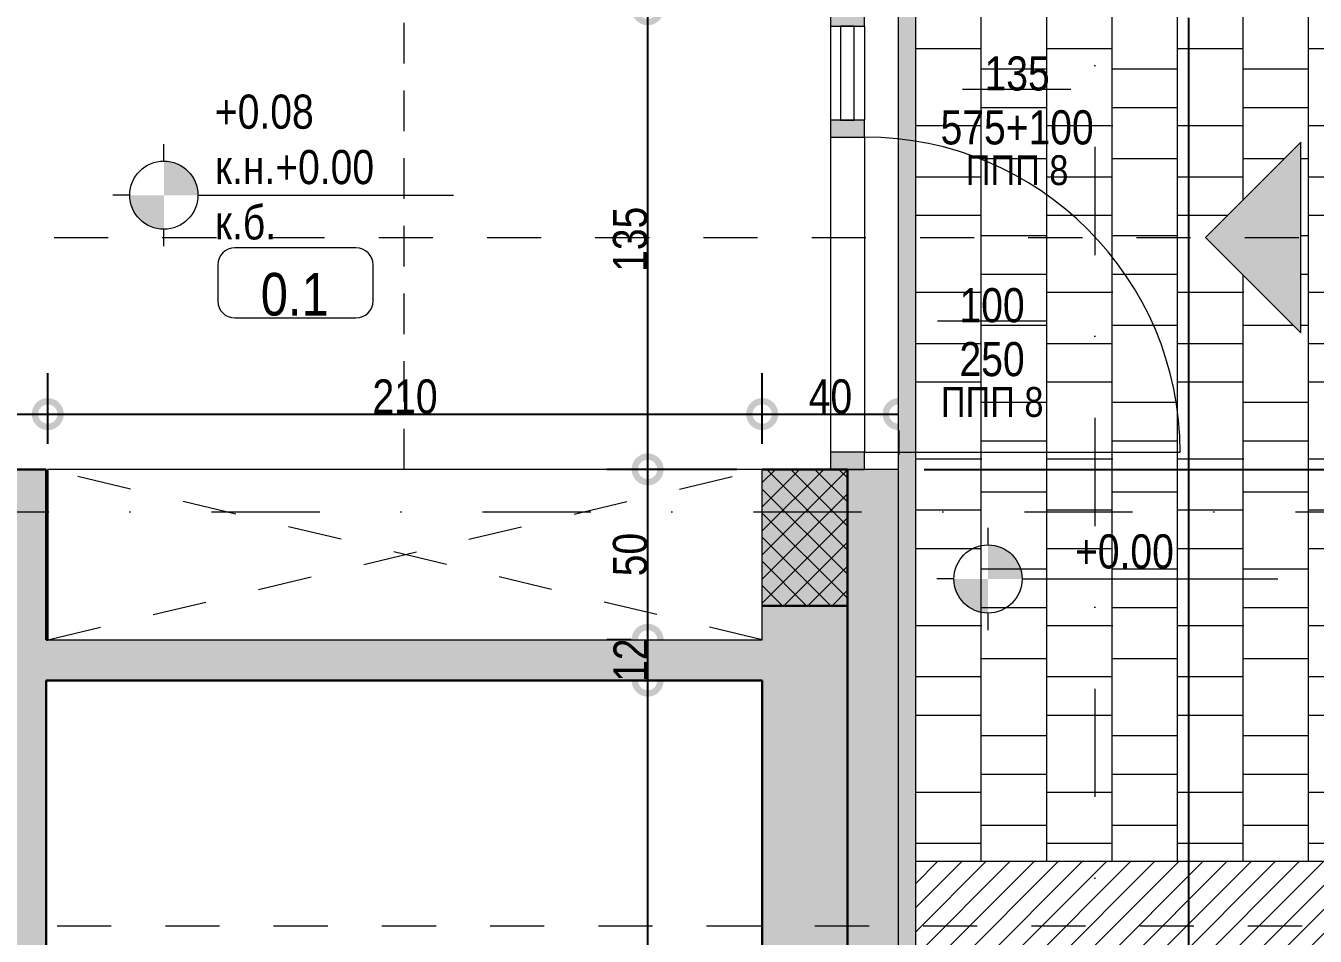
# Model space of a CAD drawing. Header units: centimetres. Extents: x 0 to 25250, y 0 to 2250.
# Drawn here: x 1653 to 2031.2, y 631.9 to 899.1 of the extents above; entities that cross this region are included whole.
import ezdxf

# ---------------------------------------------------------------- set-up
doc = ezdxf.new("R2010")
doc.units = ezdxf.units.CM
for name, pattern in [('17-View-1$0$Dash', [31.75, 15.875, -15.875]), ('17-View-1$0$Dash dot', [79.375, 31.75, -23.8125, 0, -23.8125]), ('17-View-1$0$Overhead', [19.84375, 11.90625, -7.9375])]:
    doc.linetypes.add(name, pattern=pattern)
for name, color, linetype, lineweight in [('A-ANNO-DIMS', 7, 'Continuous', 9), ('A-ANNO-NOTE', 7, 'Continuous', 9), ('A-AREA-IDEN', 7, 'Continuous', 9), ('A-DETL-GENF', 7, 'Continuous', 9), ('A-DOOR', 7, 'Continuous', 9), ('A-FLOR', 7, 'Continuous', 9), ('A-FLOR-OVHD', 7, '17-View-1$0$Overhead', 9), ('A-FLOR-PATT', 7, 'Continuous', 9), ('A-GLAZ-CURT', 7, 'Continuous', 9), ('A-GLAZ-CWMG', 7, 'Continuous', 9), ('A-WALL', 7, 'Continuous', 9), ('A-WALL-PATT', 7, 'Continuous', 9), ('G-ANNO-DIMS', 7, 'Continuous', 9), ('G-ANNO-SYMB', 7, 'Continuous', 9), ('I-FURN', 7, 'Continuous', 9), ('I-FURN-HDLN', 7, '17-View-1$0$Dash', 9), ('S-COLS', 7, 'Continuous', 9), ('S-GRID', 7, 'Continuous', 9)]:
    doc.layers.add(name, color=color, linetype=linetype, lineweight=lineweight)
doc.styles.add('17-View-1$0$Arial Narrow', font='ARIALN.TTF', dxfattribs={"height": 12.5})
doc.styles.add('17-View-1$0$Arial Narrow_1', font='ARIALN.TTF', dxfattribs={"height": 10})
doc.styles.add('17-View-1$0$Arial Narrow_2', font='ARIALN.TTF', dxfattribs={"height": 8.75})
doc.styles.add('17-View-1$0$Arial Narrow_3', font='ARIALN.TTF', dxfattribs={"height": 10})
doc.dimstyles.new('17-View-1$0$TEC_DIM', dxfattribs={"dimscale": 30.48, "dimtxt": 10.23431, "dimasz": 0.492126, "dimexe": 0.393701, "dimexo": 0.246063, "dimgap": 0, "dimtad": 1, "dimdec": 0, "dimzin": 0, "dimdsep": 46, "dimtxsty": '17-View-1$0$Arial Narrow_3', "dimblk1": '17-View-1$0$_DotSmall', "dimblk2": '17-View-1$0$_DotSmall', "dimsah": 1, "dimcen": 0.09, "dimazin": 0, "dimtfac": 1, "dimtdec": 4, "dimtix": 1, "dimtmove": 0, "dimatfit": 3, "dimfxl": 1, "dimtvp": 1, "dimtolj": 1, "dimtzin": 0, "dimarcsym": 2})

# ---------------------------------------------------------------- blocks, each defined once
blk = doc.blocks.new('ГАРДЕРОБ - Гардероб 2-2308772-НИВО 0')
at = {"layer": 'I-FURN'}
for p, q in [((104.77, 50), (-104.77, 50)), ((-104.77, 50), (-104.77, 0)), ((104.77, 0), (104.77, 50)), ((-104.77, 0), (104.77, 0))]:
    blk.add_line(p, q, dxfattribs=at)
at = {"layer": 'I-FURN-HDLN'}
for p, q in [((104.77, 50), (-104.77, 0)), ((-104.77, 50), (104.77, 0))]:
    blk.add_line(p, q, dxfattribs=at)
blk = doc.blocks.new('System Panel - Glazed-2433047-НИВО 0')
at = {"layer": 'A-GLAZ-CURT'}
for p, q in [((13.75, 2), (-13.75, 2)), ((-13.75, 2), (-13.75, -2)), ((13.75, -2), (13.75, 2)), ((-13.75, -2), (13.75, -2))]:
    blk.add_line(p, q, dxfattribs=at)
blk = doc.blocks.new('Rectangular Mullion - TEC_DOGRAMA_TERASI_EX-2433041-НИВО 0')
at = {"layer": 'A-GLAZ-CWMG'}
for p, q in [((1694.14, -804.09), (1694.14, -896.59)), ((1704.14, -804.09), (1704.14, -896.59))]:
    blk.add_line(p, q, dxfattribs=at)
blk = doc.blocks.new('Rectangular Mullion - TEC_DOGRAMA_TERASI_EX-2433006-НИВО 0')
at = {"layer": 'A-GLAZ-CWMG', "true_color": 0xc0c0c0}
blk.add_hatch(color=9, dxfattribs=at).paths.add_polyline_path([(-5, 5), (0, 5), (0, -5), (-5, -5)])
at = {"layer": 'A-GLAZ-CWMG', "lineweight": 15}
for p, q in [((-5, 5), (0, 5)), ((-5, -5), (-5, 5)), ((0, 5), (0, -5)), ((0, -5), (-5, -5))]:
    blk.add_line(p, q, dxfattribs=at)
blk = doc.blocks.new('TEC-GLASSDOOR - TEC-GLASSDOOR-2434468-НИВО 0')
at = {"layer": 'A-DOOR', "lineweight": 15}
blk.add_line((46.25, 5.08), (46.25, 97.58), dxfattribs=at)
at = {"layer": 'A-DOOR'}
blk.add_arc((46.25, 5.08), 92.5, 90, 180, dxfattribs=at)
blk = doc.blocks.new('Rectangular Mullion - TEC_DOGRAMA_TERASI_EX-2433044-НИВО 0')
at = {"layer": 'A-GLAZ-CWMG'}
for p, q in [((1694.14, -771.59), (1694.14, -799.09)), ((1704.14, -771.59), (1704.14, -799.09))]:
    blk.add_line(p, q, dxfattribs=at)
blk = doc.blocks.new('Rectangular Mullion - TEC_DOGRAMA_TERASI_EX-2433010-НИВО 0')
at = {"layer": 'A-GLAZ-CWMG', "true_color": 0xc0c0c0}
blk.add_hatch(color=9, dxfattribs=at).paths.add_polyline_path([(0, 5), (-5, 5), (-5, -5), (0, -5)])
at = {"layer": 'A-GLAZ-CWMG', "lineweight": 15}
for p, q in [((0, 5), (-5, 5)), ((-5, 5), (-5, -5)), ((0, -5), (0, 5)), ((-5, -5), (0, -5))]:
    blk.add_line(p, q, dxfattribs=at)
blk = doc.blocks.new('Rectangular Mullion - TEC_DOGRAMA_TERASI_INT-2433096-НИВО 0')
at = {"layer": 'A-GLAZ-CWMG', "true_color": 0xc0c0c0}
blk.add_hatch(color=9, dxfattribs=at).paths.add_polyline_path([(2.5, 5), (-2.5, 5), (-2.5, -5), (2.5, -5)])
at = {"layer": 'A-GLAZ-CWMG', "lineweight": 15}
for p, q in [((2.5, 5), (-2.5, 5)), ((-2.5, 5), (-2.5, -5)), ((2.5, -5), (2.5, 5)), ((-2.5, -5), (2.5, -5))]:
    blk.add_line(p, q, dxfattribs=at)
blk = doc.blocks.new('TEC-DOOR-ENRANCE - TEC-DOOR-ENRANCE-181897-НИВО 0')
at = {"layer": 'A-DETL-GENF'}
blk.add_hatch(color=256, dxfattribs=at).paths.add_polyline_path([(-28, -28), (28, -28), (0, 0)])
for p, q in [((0, 0), (-28, -28)), ((28, -28), (0, 0)), ((-28, -28), (28, -28))]:
    blk.add_line(p, q, dxfattribs=at)
blk = doc.blocks.new('TEC_ROOM_TAG - TEC_ROOM_TAG-32046-НИВО 0')
at = {"layer": 'A-AREA-IDEN'}
for p, q in [((0.3718, 0.1968), (-0.3391, 0.1968)), ((-0.4391, 0.0968), (-0.4391, -0.1143)), ((0.4718, -0.1143), (0.4718, 0.0968)), ((-0.3391, -0.2143), (0.3718, -0.2143))]:
    blk.add_line(p, q, dxfattribs=at)
for centre, start, end in [((-0.3391, 0.0968), 90, 180), ((0.3718, 0.0968), 360, 90), ((-0.3391, -0.1143), 180, 270), ((0.3718, -0.1143), 270, 360)]:
    blk.add_arc(centre, 0.1, start, end, dxfattribs=at)
blk = doc.blocks.new('Family1 - Family1-2435591-НИВО 0')
at = {"layer": 'A-ANNO-NOTE'}
blk.add_line((-0.3054, 0), (0.3294, 0), dxfattribs=at)
blk = doc.blocks.new('Spot Elevations - PLAN - PROJECT-149572-НИВО 0')
at = {"layer": 'A-ANNO-NOTE'}
h = blk.add_hatch(color=256, dxfattribs=at)
edge = h.paths.add_edge_path()
edge.add_line((0, 0), (0, 0.2))
edge.add_arc((0, 0), 0.2, 0, 90, ccw=False)
edge.add_line((0.2, 0), (0, 0))
h = blk.add_hatch(color=256, dxfattribs=at)
edge = h.paths.add_edge_path()
edge.add_line((0, 0), (0, -0.2))
edge.add_arc((0, 0), 0.2, 180, 270, ccw=False)
edge.add_line((-0.2, 0), (0, 0))
for p, q in [((0, 0.2), (0, 0.3)), ((-0.2, 0), (-0.3, 0)), ((0.2, 0), (1.7, 0)), ((0, -0.3), (0, -0.2))]:
    blk.add_line(p, q, dxfattribs=at)
blk.add_circle((0, 0), 0.2, dxfattribs=at)
blk = doc.blocks.new('17-View-1$0$_DotSmall')
at = {"color": 0, "linetype": 'ByBlock', "const_width": 0.5}
blk.add_lwpolyline([(-0.0625, 0, 1), (0.0625, 0, 1)], format="xyb", close=True, dxfattribs=at)
blk = doc.blocks.new('*D2339')
at = {"layer": 'A-ANNO-DIMS', "color": 0, "lineweight": -2, "transparency": 16777216}
for p, q in [((2006.47, 1680.96), (2160.67, 1680.96)), ((2148.67, 413.9), (2148.67, 1680.96)), ((1916.47, 413.9), (2160.67, 413.9))]:
    blk.add_line(p, q, dxfattribs=at)
at = {"layer": 'A-ANNO-DIMS', "color": 0, "lineweight": -2, "transparency": 16777216, "xscale": 15, "yscale": 15, "zscale": 15}
for p, rotation in [((2148.67, 1680.96), 90), ((2148.67, 413.9), 270)]:
    blk.add_blockref('17-View-1$0$_DotSmall', p, dxfattribs=dict(at, rotation=rotation))
at = {"layer": 'A-ANNO-DIMS', "color": 0, "transparency": 16777216, "insert": (2143.57, 1047.43), "char_height": 10, "width": 30.4105, "attachment_point": 5, "rotation": 90, "style": '17-View-1$0$Arial Narrow_3'}
blk.add_mtext('\\A1;1267', dxfattribs=at)
blk = doc.blocks.new('*D2340')
at = {"layer": 'A-ANNO-DIMS', "color": 0, "lineweight": -2, "transparency": 16777216}
for p, q in [((2001.47, 908.9), (2100.94, 908.9)), ((2088.94, 413.9), (2088.94, 908.9)), ((1916.47, 413.9), (2100.94, 413.9))]:
    blk.add_line(p, q, dxfattribs=at)
at = {"layer": 'A-ANNO-DIMS', "color": 0, "lineweight": -2, "transparency": 16777216, "xscale": 15, "yscale": 15, "zscale": 15}
for p, rotation in [((2088.94, 908.9), 90), ((2088.94, 413.9), 270)]:
    blk.add_blockref('17-View-1$0$_DotSmall', p, dxfattribs=dict(at, rotation=rotation))
at = {"layer": 'A-ANNO-DIMS', "color": 0, "transparency": 16777216, "insert": (2083.84, 661.4), "char_height": 10, "width": 22.8079, "attachment_point": 5, "rotation": 90, "style": '17-View-1$0$Arial Narrow_3'}
blk.add_mtext('\\A1;495', dxfattribs=at)
blk = doc.blocks.new('*D2344')
at = {"layer": 'A-ANNO-DIMS', "color": 0, "lineweight": -2, "transparency": 16777216}
for p, q in [((1916.47, 768.9), (2071, 768.9)), ((2059, 413.9), (2059, 768.9)), ((1916.47, 413.9), (2071, 413.9))]:
    blk.add_line(p, q, dxfattribs=at)
at = {"layer": 'A-ANNO-DIMS', "color": 0, "lineweight": -2, "transparency": 16777216, "xscale": 15, "yscale": 15, "zscale": 15}
for p, rotation in [((2059, 768.9), 90), ((2059, 413.9), 270)]:
    blk.add_blockref('17-View-1$0$_DotSmall', p, dxfattribs=dict(at, rotation=rotation))
at = {"layer": 'A-ANNO-DIMS', "color": 0, "transparency": 16777216, "insert": (2053.9, 591.4), "char_height": 10, "width": 22.8079, "attachment_point": 5, "rotation": 90, "style": '17-View-1$0$Arial Narrow_3'}
blk.add_mtext('\\A1;355', dxfattribs=at)
blk = doc.blocks.new('*D2345')
at = {"layer": 'A-ANNO-DIMS', "color": 0, "lineweight": -2, "transparency": 16777216}
for p, q in [((1916.47, 903.9), (2071, 903.9)), ((2059, 768.9), (2059, 903.9)), ((1916.47, 768.9), (2071, 768.9))]:
    blk.add_line(p, q, dxfattribs=at)
at = {"layer": 'A-ANNO-DIMS', "color": 0, "lineweight": -2, "transparency": 16777216, "xscale": 15, "yscale": 15, "zscale": 15}
for p, rotation in [((2059, 903.9), 90), ((2059, 768.9), 270)]:
    blk.add_blockref('17-View-1$0$_DotSmall', p, dxfattribs=dict(at, rotation=rotation))
at = {"layer": 'A-ANNO-DIMS', "color": 0, "transparency": 16777216, "insert": (2053.9, 836.4), "char_height": 10, "width": 22.8079, "attachment_point": 5, "rotation": 90, "style": '17-View-1$0$Arial Narrow_3'}
blk.add_mtext('\\A1;135', dxfattribs=at)
blk = doc.blocks.new('*D2346')
at = {"layer": 'A-ANNO-DIMS', "color": 0, "lineweight": -2, "transparency": 16777216}
for p, q in [((2059, 908.9), (2059, 923.9)), ((2001.47, 908.9), (2071, 908.9)), ((2059, 903.9), (2059, 908.9)), ((1916.47, 903.9), (2071, 903.9)), ((2059, 903.9), (2059, 888.9))]:
    blk.add_line(p, q, dxfattribs=at)
at = {"layer": 'A-ANNO-DIMS', "color": 0, "lineweight": -2, "transparency": 16777216, "xscale": 15, "yscale": 15, "zscale": 15}
for p, rotation in [((2059, 908.9), 270), ((2059, 903.9), 90)]:
    blk.add_blockref('17-View-1$0$_DotSmall', p, dxfattribs=dict(at, rotation=rotation))
at = {"layer": 'A-ANNO-DIMS', "color": 0, "transparency": 16777216, "insert": (2053.92, 906.4), "char_height": 10, "width": 7.6026, "attachment_point": 5, "rotation": 90, "style": '17-View-1$0$Arial Narrow_3'}
blk.add_mtext('\\A1;5', dxfattribs=at)
blk = doc.blocks.new('*D2359')
at = {"layer": 'A-ANNO-DIMS', "color": 0, "lineweight": -2, "transparency": 16777216}
for p, q in [((1993.97, 901.4), (1993.97, 250.09)), ((1966.47, 262.09), (1993.97, 262.09)), ((1966.47, 257.24), (1966.47, 250.09))]:
    blk.add_line(p, q, dxfattribs=at)
at = {"layer": 'A-ANNO-DIMS', "color": 0, "lineweight": -2, "transparency": 16777216, "xscale": 15, "yscale": 15, "zscale": 15, "rotation": 180}
blk.add_blockref('17-View-1$0$_DotSmall', (1966.47, 262.09), dxfattribs=at)
at = {"layer": 'A-ANNO-DIMS', "color": 0, "lineweight": -2, "transparency": 16777216, "xscale": 15, "yscale": 15, "zscale": 15}
blk.add_blockref('17-View-1$0$_DotSmall', (1993.97, 262.09), dxfattribs=at)
at = {"layer": 'A-ANNO-DIMS', "color": 0, "transparency": 16777216, "insert": (1980.22, 267.19), "char_height": 10, "width": 15.2053, "attachment_point": 5, "style": '17-View-1$0$Arial Narrow_3'}
blk.add_mtext('\\A1;28', dxfattribs=at)
blk = doc.blocks.new('*D2360')
at = {"layer": 'A-ANNO-DIMS', "color": 0, "lineweight": -2, "transparency": 16777216}
for p, q in [((1993.97, 901.4), (1993.97, 279.71)), ((398.97, 406.4), (398.97, 279.71)), ((398.97, 291.71), (1993.97, 291.71))]:
    blk.add_line(p, q, dxfattribs=at)
at = {"layer": 'A-ANNO-DIMS', "color": 0, "lineweight": -2, "transparency": 16777216, "xscale": 15, "yscale": 15, "zscale": 15, "rotation": 180}
blk.add_blockref('17-View-1$0$_DotSmall', (398.97, 291.71), dxfattribs=at)
at = {"layer": 'A-ANNO-DIMS', "color": 0, "lineweight": -2, "transparency": 16777216, "xscale": 15, "yscale": 15, "zscale": 15}
blk.add_blockref('17-View-1$0$_DotSmall', (1993.97, 291.71), dxfattribs=at)
at = {"layer": 'A-ANNO-DIMS', "color": 0, "transparency": 16777216, "insert": (1196.47, 296.81), "char_height": 10, "width": 30.4105, "attachment_point": 5, "style": '17-View-1$0$Arial Narrow_3'}
blk.add_mtext('\\A1;1595', dxfattribs=at)
blk = doc.blocks.new('*D2366')
at = {"layer": 'A-ANNO-DIMS', "color": 0, "lineweight": -2, "transparency": 16777216}
for p, q in [((1993.97, 901.4), (1993.97, 309.48)), ((1908.97, 406.4), (1908.97, 309.48)), ((1908.97, 321.48), (1993.97, 321.48))]:
    blk.add_line(p, q, dxfattribs=at)
at = {"layer": 'A-ANNO-DIMS', "color": 0, "lineweight": -2, "transparency": 16777216, "xscale": 15, "yscale": 15, "zscale": 15, "rotation": 180}
blk.add_blockref('17-View-1$0$_DotSmall', (1908.97, 321.48), dxfattribs=at)
at = {"layer": 'A-ANNO-DIMS', "color": 0, "lineweight": -2, "transparency": 16777216, "xscale": 15, "yscale": 15, "zscale": 15}
blk.add_blockref('17-View-1$0$_DotSmall', (1993.97, 321.48), dxfattribs=at)
at = {"layer": 'A-ANNO-DIMS', "color": 0, "transparency": 16777216, "insert": (1951.47, 326.59), "char_height": 10, "width": 15.2053, "attachment_point": 5, "style": '17-View-1$0$Arial Narrow_3'}
blk.add_mtext('\\A1;85', dxfattribs=at)
blk = doc.blocks.new('*D2378')
at = {"layer": 'A-ANNO-DIMS', "color": 0, "lineweight": -2, "transparency": 16777216}
for p, q in [((1993.97, 901.4), (1993.97, 339.7)), ((1908.97, 406.4), (1908.97, 339.7)), ((1908.97, 351.7), (1993.97, 351.7))]:
    blk.add_line(p, q, dxfattribs=at)
at = {"layer": 'A-ANNO-DIMS', "color": 0, "lineweight": -2, "transparency": 16777216, "xscale": 15, "yscale": 15, "zscale": 15, "rotation": 180}
blk.add_blockref('17-View-1$0$_DotSmall', (1908.97, 351.7), dxfattribs=at)
at = {"layer": 'A-ANNO-DIMS', "color": 0, "lineweight": -2, "transparency": 16777216, "xscale": 15, "yscale": 15, "zscale": 15}
blk.add_blockref('17-View-1$0$_DotSmall', (1993.97, 351.7), dxfattribs=at)
at = {"layer": 'A-ANNO-DIMS', "color": 0, "transparency": 16777216, "insert": (1951.47, 356.81), "char_height": 10, "width": 15.2053, "attachment_point": 5, "style": '17-View-1$0$Arial Narrow_3'}
blk.add_mtext('\\A1;85', dxfattribs=at)
blk = doc.blocks.new('*D2483')
at = {"layer": 'A-ANNO-DIMS', "color": 0, "lineweight": -2, "transparency": 16777216}
for p, q in [((1861.47, 903.9), (1823.36, 903.9)), ((1835.36, 903.9), (1835.36, 768.9)), ((1861.47, 768.9), (1823.36, 768.9))]:
    blk.add_line(p, q, dxfattribs=at)
at = {"layer": 'A-ANNO-DIMS', "color": 0, "lineweight": -2, "transparency": 16777216, "xscale": 15, "yscale": 15, "zscale": 15}
for p, rotation in [((1835.36, 903.9), 90), ((1835.36, 768.9), 270)]:
    blk.add_blockref('17-View-1$0$_DotSmall', p, dxfattribs=dict(at, rotation=rotation))
at = {"layer": 'A-ANNO-DIMS', "color": 0, "transparency": 16777216, "insert": (1830.25, 836.4), "char_height": 10, "width": 22.8079, "attachment_point": 5, "rotation": 90, "style": '17-View-1$0$Arial Narrow_3'}
blk.add_mtext('\\A1;135', dxfattribs=at)
blk = doc.blocks.new('*D2484')
at = {"layer": 'A-ANNO-DIMS', "color": 0, "lineweight": -2, "transparency": 16777216}
for p, q in [((1861.47, 768.9), (1823.36, 768.9)), ((1835.36, 768.9), (1835.36, 718.9)), ((1830.51, 718.9), (1823.36, 718.9))]:
    blk.add_line(p, q, dxfattribs=at)
at = {"layer": 'A-ANNO-DIMS', "color": 0, "lineweight": -2, "transparency": 16777216, "xscale": 15, "yscale": 15, "zscale": 15}
for p, rotation in [((1835.36, 768.9), 90), ((1835.36, 718.9), 270)]:
    blk.add_blockref('17-View-1$0$_DotSmall', p, dxfattribs=dict(at, rotation=rotation))
at = {"layer": 'A-ANNO-DIMS', "color": 0, "transparency": 16777216, "insert": (1830.25, 743.9), "char_height": 10, "width": 15.2053, "attachment_point": 5, "rotation": 90, "style": '17-View-1$0$Arial Narrow_3'}
blk.add_mtext('\\A1;50', dxfattribs=at)
blk = doc.blocks.new('*D2485')
at = {"layer": 'A-ANNO-DIMS', "color": 0, "lineweight": -2, "transparency": 16777216}
for p, q in [((1830.51, 718.9), (1823.36, 718.9)), ((1835.36, 718.9), (1835.36, 706.9)), ((1830.51, 706.9), (1823.36, 706.9))]:
    blk.add_line(p, q, dxfattribs=at)
at = {"layer": 'A-ANNO-DIMS', "color": 0, "lineweight": -2, "transparency": 16777216, "xscale": 15, "yscale": 15, "zscale": 15}
for p, rotation in [((1835.36, 718.9), 90), ((1835.36, 706.9), 270)]:
    blk.add_blockref('17-View-1$0$_DotSmall', p, dxfattribs=dict(at, rotation=rotation))
at = {"layer": 'A-ANNO-DIMS', "color": 0, "transparency": 16777216, "insert": (1830.34, 712.9), "char_height": 10, "width": 15.2053, "attachment_point": 5, "rotation": 90, "style": '17-View-1$0$Arial Narrow_3'}
blk.add_mtext('\\A1;12', dxfattribs=at)
blk = doc.blocks.new('*D2486')
at = {"layer": 'A-ANNO-DIMS', "color": 0, "lineweight": -2, "transparency": 16777216}
for p, q in [((1830.51, 706.9), (1823.36, 706.9)), ((1835.36, 706.9), (1835.36, 488.9)), ((1830.51, 488.9), (1823.36, 488.9))]:
    blk.add_line(p, q, dxfattribs=at)
at = {"layer": 'A-ANNO-DIMS', "color": 0, "lineweight": -2, "transparency": 16777216, "xscale": 15, "yscale": 15, "zscale": 15}
for p, rotation in [((1835.36, 706.9), 90), ((1835.36, 488.9), 270)]:
    blk.add_blockref('17-View-1$0$_DotSmall', p, dxfattribs=dict(at, rotation=rotation))
at = {"layer": 'A-ANNO-DIMS', "color": 0, "transparency": 16777216, "insert": (1830.25, 597.9), "char_height": 10, "width": 22.8079, "attachment_point": 5, "rotation": 90, "style": '17-View-1$0$Arial Narrow_3'}
blk.add_mtext('\\A1;218', dxfattribs=at)
blk = doc.blocks.new('*D2571')
at = {"layer": 'A-ANNO-DIMS', "color": 0, "lineweight": -2, "transparency": 16777216}
for p, q in [((1659.42, 776.4), (1659.42, 797.12)), ((1558.97, 785.12), (1659.42, 785.12)), ((1558.97, 780.27), (1558.97, 773.12))]:
    blk.add_line(p, q, dxfattribs=at)
at = {"layer": 'A-ANNO-DIMS', "color": 0, "lineweight": -2, "transparency": 16777216, "xscale": 15, "yscale": 15, "zscale": 15, "rotation": 180}
blk.add_blockref('17-View-1$0$_DotSmall', (1558.97, 785.12), dxfattribs=at)
at = {"layer": 'A-ANNO-DIMS', "color": 0, "lineweight": -2, "transparency": 16777216, "xscale": 15, "yscale": 15, "zscale": 15}
blk.add_blockref('17-View-1$0$_DotSmall', (1659.42, 785.12), dxfattribs=at)
at = {"layer": 'A-ANNO-DIMS', "color": 0, "transparency": 16777216, "insert": (1609.2, 790.23), "char_height": 10, "width": 22.8079, "attachment_point": 5, "style": '17-View-1$0$Arial Narrow_3'}
blk.add_mtext('\\A1;100', dxfattribs=at)
blk = doc.blocks.new('*D2572')
at = {"layer": 'A-ANNO-DIMS', "color": 0, "lineweight": -2, "transparency": 16777216}
for p, q in [((1659.42, 776.4), (1659.42, 797.12)), ((1868.97, 776.4), (1868.97, 797.12)), ((1659.42, 785.12), (1868.97, 785.12))]:
    blk.add_line(p, q, dxfattribs=at)
at = {"layer": 'A-ANNO-DIMS', "color": 0, "lineweight": -2, "transparency": 16777216, "xscale": 15, "yscale": 15, "zscale": 15, "rotation": 180}
blk.add_blockref('17-View-1$0$_DotSmall', (1659.42, 785.12), dxfattribs=at)
at = {"layer": 'A-ANNO-DIMS', "color": 0, "lineweight": -2, "transparency": 16777216, "xscale": 15, "yscale": 15, "zscale": 15}
blk.add_blockref('17-View-1$0$_DotSmall', (1868.97, 785.12), dxfattribs=at)
at = {"layer": 'A-ANNO-DIMS', "color": 0, "transparency": 16777216, "insert": (1764.2, 790.23), "char_height": 10, "width": 22.8079, "attachment_point": 5, "style": '17-View-1$0$Arial Narrow_3'}
blk.add_mtext('\\A1;210', dxfattribs=at)
blk = doc.blocks.new('*D2573')
at = {"layer": 'A-ANNO-DIMS', "color": 0, "lineweight": -2, "transparency": 16777216}
for p, q in [((1868.97, 776.4), (1868.97, 797.12)), ((1868.97, 785.12), (1908.97, 785.12)), ((1908.97, 780.27), (1908.97, 773.12))]:
    blk.add_line(p, q, dxfattribs=at)
at = {"layer": 'A-ANNO-DIMS', "color": 0, "lineweight": -2, "transparency": 16777216, "xscale": 15, "yscale": 15, "zscale": 15, "rotation": 180}
blk.add_blockref('17-View-1$0$_DotSmall', (1868.97, 785.12), dxfattribs=at)
at = {"layer": 'A-ANNO-DIMS', "color": 0, "lineweight": -2, "transparency": 16777216, "xscale": 15, "yscale": 15, "zscale": 15}
blk.add_blockref('17-View-1$0$_DotSmall', (1908.97, 785.12), dxfattribs=at)
at = {"layer": 'A-ANNO-DIMS', "color": 0, "transparency": 16777216, "insert": (1888.97, 790.23), "char_height": 10, "width": 15.2053, "attachment_point": 5, "style": '17-View-1$0$Arial Narrow_3'}
blk.add_mtext('\\A1;40', dxfattribs=at)

msp = doc.modelspace()

# ---------------------------------------------------------------- hatches: boundary and pattern name
at = {"layer": 'A-FLOR-PATT', "true_color": 0xdddddd}
h = msp.add_hatch(dxfattribs=at)
h.set_pattern_fill('FP1_7', color=254, style=0, pattern_type=2)
h.set_pattern_definition([(90, (2182.77, 1358.745), (-38.4, 2e-15), [48.9, 0]), (90, (2163.57, 1358.745), (-38.4, 2e-15), [48.9, 0]), (90, (2144.37, 1358.745), (-38.4, 2e-15), [48.9, 0]), (0, (2163.57, 1397.943), (0, 48.9), [19.2, -19.2]), (0, (2163.57, 1375.343), (0, 48.9), [19.2, -19.2]), (0, (2163.57, 1364.043), (0, 48.9), [19.2, -19.2]), (0, (2144.37, 1407.645), (0, 48.9), [19.2, -19.2]), (0, (2144.37, 1392.645), (0, 48.9), [19.2, -19.2]), (0, (2144.37, 1381.345), (0, 48.9), [19.2, -19.2]), (0, (2144.37, 1358.745), (0, 48.9), [19.2, -19.2])])
h.paths.add_polyline_path([(2216.41, 653.9), (2216.41, 903.9), (1913.97, 903.9), (1913.97, 653.9), (1953.97, 653.9)])
h.paths.add_polyline_path([(2026.97, 808.94), (1998.97, 836.94), (2026.97, 864.94)])
at = {"layer": 'A-FLOR-PATT', "true_color": 0xe0ea68}
h = msp.add_hatch(dxfattribs=at)
h.set_pattern_fill('FP1_8', color=61, style=0, pattern_type=2)
h.set_pattern_definition([(45, (-1006133.902, 862055.479), (-3.535533906, 3.535533906), [])])
h.paths.add_polyline_path([(904.21, 232.62), (2216.41, 232.62), (2216.41, 653.9), (1913.97, 653.9), (1913.97, 408.9), (1848.97, 408.9), (1848.97, 413.9), (1839.77, 413.9), (1839.77, 377.3), (1835.97, 377.3), (1835.97, 413.9), (858.97, 413.9), (858.97, 461.76), (458.97, 461.76), (458.97, 413.9), (128.97, 413.9), (128.97, 232.62), (680.22, 232.62)])
at = {"layer": 'A-WALL-PATT', "true_color": 0x808080}
h = msp.add_hatch(color=8, dxfattribs=at)
h.paths.add_polyline_path([(1893.97, 488.9), (1893.97, 768.9), (1868.97, 768.9), (1868.97, 488.9)])
h.paths.add_polyline_path([(1893.97, 903.9), (1893.97, 948.9), (1868.97, 948.9), (1868.97, 903.9)])
at = {"layer": 'A-WALL-PATT', "lineweight": 5, "true_color": 0xffff80}
h = msp.add_hatch(color=51, dxfattribs=at)
h.paths.add_polyline_path([(1908.97, 488.9), (1908.97, 768.9), (1893.97, 768.9), (1893.97, 488.9)])
h.paths.add_polyline_path([(1908.97, 903.9), (1908.97, 923.9), (1893.97, 923.9), (1893.97, 903.9)])
at = {"layer": 'A-WALL-PATT', "lineweight": 5, "true_color": 0xebebeb}
msp.add_hatch(color=7, dxfattribs=at).paths.add_polyline_path([(1908.97, 488.9), (1913.97, 488.9), (1913.97, 903.9), (1908.97, 908.9), (1908.97, 685.9)])
at = {"layer": 'A-WALL-PATT', "true_color": 0x808080}
for points in [[(1558.97, 743.9), (1658.97, 743.9), (1658.97, 768.9), (1466.97, 768.9), (1466.97, 743.9), (1526.97, 743.9)], [(1658.72, 488.9), (1658.97, 488.9), (1658.97, 743.9), (1646.97, 743.9), (1646.97, 488.9)], [(1868.97, 706.9), (1868.97, 718.9), (1658.97, 718.9), (1658.97, 706.9), (1822.75, 706.9)]]:
    msp.add_hatch(color=8, dxfattribs=at).paths.add_polyline_path(points)
at = {"layer": 'S-COLS'}
h = msp.add_hatch(dxfattribs=at)
h.set_pattern_fill('FP1_5', color=256, style=0, pattern_type=2)
h.set_pattern_definition([(45, (-1006133.902, 862055.479), (-3.535533906, 3.535533906), []), (135, (-1006133.902, 862055.479), (-3.535533906, -3.535533906), [])])
h.paths.add_polyline_path([(1868.97, 728.9), (1893.97, 728.9), (1893.97, 768.9), (1868.97, 768.9)])

# ---------------------------------------------------------------- linework, layer by layer
at = {"layer": 'A-FLOR'}
msp.add_line((1913.97, 653.9), (2216.41, 653.9), dxfattribs=at)
at = {"layer": 'A-FLOR-OVHD'}
for p, q in [((1763.97, 768.9), (1763.97, 923.9)), ((1868.97, 768.9), (1763.97, 768.9))]:
    msp.add_line(p, q, dxfattribs=at)
at = {"layer": 'A-WALL'}
for p, q in [((1908.97, 413.9), (1908.97, 908.9)), ((1913.97, 413.9), (1913.97, 903.9)), ((1908.97, 768.9), (1893.97, 768.9))]:
    msp.add_line(p, q, dxfattribs=at)
at = {"layer": 'A-WALL', "lineweight": 30}
for p, q in [((1658.97, 768.9), (1558.97, 768.9)), ((1658.97, 718.9), (1658.97, 768.9)), ((1893.97, 768.9), (1868.97, 768.9)), ((1893.97, 428.9), (1893.97, 768.9)), ((1659.42, 718.9), (1658.97, 718.9)), ((1658.97, 488.9), (1658.97, 706.9)), ((1658.97, 706.9), (1868.97, 706.9)), ((1868.97, 706.9), (1868.97, 488.9))]:
    msp.add_line(p, q, dxfattribs=at)
at = {"layer": 'G-ANNO-SYMB', "linetype": '17-View-1$0$Dash', "lineweight": 18}
for p, q in [((137.25, 836.94), (2189.4, 836.94)), ((1122.42, 634.94), (2189.4, 634.94))]:
    msp.add_line(p, q, dxfattribs=at)
at = {"layer": 'S-COLS', "lineweight": 30}
for p, q in [((1893.97, 768.9), (1868.97, 768.9)), ((1893.97, 728.9), (1893.97, 768.9)), ((1868.97, 728.9), (1893.97, 728.9))]:
    msp.add_line(p, q, dxfattribs=at)
at = {"layer": 'S-GRID', "color": 1, "linetype": '17-View-1$0$Dash dot', "lineweight": 18, "true_color": 0xff0000}
for p, q in [((1966.47, 1817.2), (1966.47, 359.56)), ((276.88, 756.4), (2035.81, 756.4))]:
    msp.add_line(p, q, dxfattribs=at)

# ---------------------------------------------------------------- block references
at = {"layer": 'A-ANNO-NOTE', "xscale": 50, "yscale": 50, "zscale": 50}
for p in [(1943, 880.44), (1935.68, 812.44)]:
    msp.add_blockref('Family1 - Family1-2435591-НИВО 0', p, dxfattribs=at)
at = {"layer": 'A-AREA-IDEN', "xscale": 49.99999999999998, "yscale": 49.99999999999998, "zscale": 49.99999999999998}
msp.add_blockref('TEC_ROOM_TAG - TEC_ROOM_TAG-32046-НИВО 0', (1731.22, 824.03), dxfattribs=at)
at = {"layer": 'A-DETL-GENF', "rotation": 89.9999999999999}
msp.add_blockref('TEC-DOOR-ENRANCE - TEC-DOOR-ENRANCE-181897-НИВО 0', (1998.97, 836.94), dxfattribs=at)
at = {"layer": 'A-DOOR', "rotation": 269.9999999999984}
msp.add_blockref('TEC-GLASSDOOR - TEC-GLASSDOOR-2434468-НИВО 0', (1893.97, 820.15), dxfattribs=at)
at = {"layer": 'A-GLAZ-CURT', "rotation": 269.9999999999984}
msp.add_blockref('System Panel - Glazed-2433047-НИВО 0', (1893.97, 885.15), dxfattribs=at)
at = {"layer": 'A-GLAZ-CWMG', "extrusion": (0, 0, -1), "rotation": 90.00000000000156}
msp.add_blockref('Rectangular Mullion - TEC_DOGRAMA_TERASI_EX-2433006-НИВО 0', (-1893.97, 903.9), dxfattribs=at)
at = {"layer": 'A-GLAZ-CWMG'}
for name in ['Rectangular Mullion - TEC_DOGRAMA_TERASI_EX-2433044-НИВО 0', 'Rectangular Mullion - TEC_DOGRAMA_TERASI_EX-2433041-НИВО 0']:
    msp.add_blockref(name, (194.83, 1670.48), dxfattribs=at)
at = {"layer": 'A-GLAZ-CWMG', "rotation": 269.9999999999984}
for name, p in [('Rectangular Mullion - TEC_DOGRAMA_TERASI_INT-2433096-НИВО 0', (1893.97, 868.9)), ('Rectangular Mullion - TEC_DOGRAMA_TERASI_EX-2433010-НИВО 0', (1893.97, 768.9))]:
    msp.add_blockref(name, p, dxfattribs=at)
at = {"layer": 'G-ANNO-DIMS', "xscale": 49.99999999999998, "yscale": 49.99999999999998, "zscale": 49.99999999999998}
for p in [(1693.46, 849.35), (1935.19, 736.74)]:
    msp.add_blockref('Spot Elevations - PLAN - PROJECT-149572-НИВО 0', p, dxfattribs=at)
at = {"layer": 'I-FURN', "rotation": 180}
msp.add_blockref('ГАРДЕРОБ - Гардероб 2-2308772-НИВО 0', (1764.2, 768.9), dxfattribs=at)

# ---------------------------------------------------------------- texts
at = {"layer": 'A-ANNO-NOTE', "attachment_point": 5, "line_spacing_factor": 0.949189}
for s, insert, char_height, width, style in [('\\pt63.5,127,190.5,254,317.5,381,444.5,508,571.5,635,698.5,762,825.5,889,952.5,1016,1079.5,1143,1206.5,1270,1333.5,1397,1460.5,1524,1587.5,1651,1714.5,1778,1841.5,1905,1968.5,2032;135\\P575+100', (1943.73, 877.09), 10, 46.95, '17-View-1$0$Arial Narrow_1'), ('\\pt63.49997,127.00004,190.50001,253.99999,317.49996,381.00002,444.5,507.99997,571.50004,635.00001,698.49999,761.99996,825.50002,889,952.49997,1016.00004,1079.50001,1142.99999,1206.49996,1270.00003,1333.5,1396.99998,1460.50004,1524.00001,1587.49999,1650.99996,1714.50003,1778,1841.49998,1905.00004,1968.50001,2031.99999;{\\fArial Narrow|b0|i0|c204|p34;ППП }8', (1943.73, 856.62), 8.75, 30.45, '17-View-1$0$Arial Narrow_2'), ('\\pt63.5,127,190.5,254,317.5,381,444.5,508,571.5,635,698.5,762,825.5,889,952.5,1016,1079.5,1143,1206.5,1270,1333.5,1397,1460.5,1524,1587.5,1651,1714.5,1778,1841.5,1905,1968.5,2032;100\\P250', (1936.38, 809.09), 10, 20.2, '17-View-1$0$Arial Narrow_1'), ('\\pt63.49997,127.00004,190.50001,253.99999,317.49996,381.00002,444.5,507.99997,571.50004,635.00001,698.49999,761.99996,825.50002,889,952.49997,1016.00004,1079.50001,1142.99999,1206.49996,1270.00003,1333.5,1396.99998,1460.50004,1524.00001,1587.49999,1650.99996,1714.50003,1778,1841.49998,1905.00004,1968.50001,2031.99999;{\\fArial Narrow|b0|i0|c204|p34;ППП }8', (1936.41, 788.62), 8.75, 30.45, '17-View-1$0$Arial Narrow_2')]:
    msp.add_mtext(s, dxfattribs=dict(at, insert=insert, char_height=char_height, width=width, style=style))
at = {"layer": 'A-AREA-IDEN', "insert": (1731.84, 820.19), "char_height": 12.5, "width": 20.2, "attachment_point": 5, "line_spacing_factor": 0.949189, "style": '17-View-1$0$Arial Narrow'}
msp.add_mtext('\\pt63.5,127,190.5,254,317.5,381,444.5,508,571.5,635,698.5,762,825.5,889,952.5,1016,1079.5,1143,1206.5,1270,1333.5,1397,1460.5,1524,1587.5,1651,1714.5,1778,1841.5,1905,1968.5,2032;0.1', dxfattribs=at)
at = {"layer": 'G-ANNO-DIMS', "char_height": 10, "attachment_point": 1, "line_spacing_factor": 0.974696, "style": '17-View-1$0$Arial Narrow_3'}
for s, insert, width in [('+0.08 к.н.+0.00 к.б.', (1708.44, 878.85), 60.0512), ('+0.00', (1960.71, 749.83), 34.7536)]:
    msp.add_mtext(s, dxfattribs=dict(at, insert=insert, width=width))

# ---------------------------------------------------------------- dimensions: what is measured, and where the dimension line sits
at = {"layer": 'A-ANNO-DIMS'}
for base, p1, p2, override, picture, middle in [((2148.67, 1680.96), (1908.97, 413.9), (1998.97, 1680.96), {"dimpost": '<>', "dimfxl": 1270.2592}, '*D2339', (2143.57, 1047.43)), ((2059, 908.9), (1908.97, 903.9), (1993.97, 908.9), {"dimpost": '<>', "dimfxl": 85.146932}, '*D2346', (2053.92, 906.4)), ((2088.94, 908.9), (1908.97, 413.9), (1993.97, 908.9), {"dimpost": '<>', "dimfxl": 502.24496}, '*D2340', (2083.84, 661.4)), ((1835.36, 768.9), (1868.97, 903.9), (1868.97, 768.9), {"dimpost": '<>', "dimfxl": 135}, '*D2483', (1830.25, 836.4)), ((2059, 903.9), (1908.97, 768.9), (1908.97, 903.9), {"dimpost": '<>', "dimfxl": 135}, '*D2345', (2053.9, 836.4)), ((1835.36, 718.9), (1868.97, 768.9), (1838.01, 718.9), {"dimpost": '<>', "dimfxl": 58.807887}, '*D2484', (1830.25, 743.9)), ((2059, 768.9), (1908.97, 413.9), (1908.97, 768.9), {"dimpost": '<>', "dimfxl": 355}, '*D2344', (2053.9, 591.4)), ((1835.36, 706.9), (1838.01, 718.9), (1838.01, 706.9), {"dimpost": '<>', "dimfxl": 12}, '*D2485', (1830.34, 712.9)), ((1835.36, 488.9), (1838.01, 706.9), (1838.01, 488.9), {"dimpost": '<>', "dimfxl": 218}, '*D2486', (1830.25, 597.9))]:
    dim = msp.add_linear_dim(base=base, p1=p1, p2=p2, angle=90, dimstyle='17-View-1$0$TEC_DIM', override=override, dxfattribs=at)
    dim.commit()
    dim.dimension.update_dxf_attribs({"geometry": picture, "text_midpoint": middle})
for base, p1, p2, override, picture, middle in [((1993.97, 291.71), (398.97, 413.9), (1993.97, 908.9), {"dimpost": '<>', "dimfxl": 1670.04491}, '*D2360', (1196.47, 296.81)), ((1993.97, 321.48), (1908.97, 413.9), (1993.97, 908.9), {"dimpost": '<>', "dimfxl": 502.24496}, '*D2366', (1951.47, 326.59)), ((1993.97, 351.7), (1908.97, 413.9), (1993.97, 908.9), {"dimpost": '<>', "dimfxl": 502.24496}, '*D2378', (1951.47, 356.81)), ((1993.96940517, 262.08818808), (1966.46940517, 264.73983851), (1993.96940517, 908.89509182), {"dimpost": '<>', "dimfxl": 644.741995}, '*D2359', (1980.21940517, 267.19391796)), ((1659.42, 785.12), (1558.97, 787.77), (1659.42, 768.9), {"dimpost": '<>', "dimfxl": 102.209898}, '*D2571', (1609.2, 790.23)), ((1868.97, 785.12), (1659.42, 768.9), (1868.97, 768.9), {"dimpost": '<>', "dimfxl": 209.548438}, '*D2572', (1764.2, 790.23)), ((1908.97, 785.12), (1868.97, 768.9), (1908.97, 787.77), {"dimpost": '<>', "dimfxl": 44.230611}, '*D2573', (1888.97, 790.23))]:
    dim = msp.add_linear_dim(base=base, p1=p1, p2=p2, dimstyle='17-View-1$0$TEC_DIM', override=override, dxfattribs=at)
    dim.commit()
    dim.dimension.update_dxf_attribs({"geometry": picture, "text_midpoint": middle})

doc.saveas('drawing.dxf')
